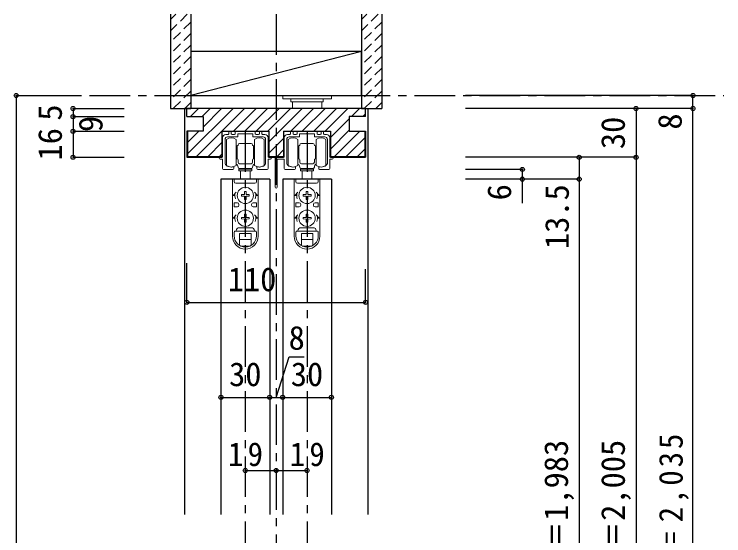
# Model space of a CAD drawing. Units: millimetres, scale not verified. Extents: x -973 to 977, y -718 to 696.
# Drawn here: x -710.2 to -273.5, y -323.4 to -2.5 of the extents above; entities that cross this region are included whole.
import ezdxf
from ezdxf.enums import TextEntityAlignment as Align

# ---------------------------------------------------------------- set-up
doc = ezdxf.new("R2010")
doc.units = ezdxf.units.MM
doc.header["$LTSCALE"] = 5
doc.header["$PDMODE"] = 32
doc.header["$PDSIZE"] = 2.5
doc.linetypes.add('CHAIN1', pattern=[8, 5, -1, 1, -1])
doc.linetypes.add('DASHED1', pattern=[1.8, 1.2, -0.6])
for name, color, linetype in [('0-1_通り芯', 4, 'CHAIN1'), ('0-2_柱', 7, 'Continuous'), ('0-3_仕上げ', 2, 'Continuous'), ('0-4_枠', 3, 'Continuous'), ('0-6_扉', 6, 'Continuous'), ('0-B_寸法', 7, 'Continuous'), ('0-C_ハッチ', 4, 'Continuous')]:
    doc.layers.add(name, color=color, linetype=linetype)
doc.layers.add('0-7_金物', color=7, linetype='Continuous', lineweight=18)
doc.styles.add('ＭＳ ゴシック', font='')
doc.styles.get('ＭＳ ゴシック').set_extended_font_data('MS Gothic')

# ---------------------------------------------------------------- blocks, each defined once
blk = doc.blocks.new('戸車(上吊)')
at = {"layer": '0-7_金物'}
for p, q in [((-11.601, 12.792), (-11.601, 28.792)), ((-5.601, 28.792), (-5.601, 20.792)), ((-3.501, 26.292), (-0.001, 26.292)), ((3.499, 26.292), (-0.001, 26.292)), ((5.599, 28.792), (5.599, 20.792)), ((11.599, 12.792), (11.599, 28.792)), ((-5.601, 24.792), (-5.301, 24.792)), ((-5.601, 23.292), (-5.101, 23.292)), ((-5.101, 24.592), (-5.301, 24.792)), ((-5.301, 23.292), (-5.101, 23.492)), ((-5.101, 24.792), (-5.101, 20.792)), ((-5.001, 24.792), (-5.101, 24.792)), ((4.999, 24.792), (5.099, 24.792)), ((5.099, 24.792), (5.099, 20.792)), ((5.099, 24.592), (5.299, 24.792)), ((5.299, 23.292), (5.099, 23.492)), ((5.599, 23.292), (5.099, 23.292)), ((5.599, 24.792), (5.299, 24.792)), ((-5.601, 20.792), (-5.601, 12.792)), ((-5.601, 18.292), (-5.101, 18.292)), ((-5.101, 18.092), (-5.301, 18.292)), ((-5.101, 16.792), (-5.101, 20.792)), ((5.099, 16.792), (5.099, 20.792)), ((5.099, 18.092), (5.299, 18.292)), ((5.599, 18.292), (5.099, 18.292)), ((5.599, 20.792), (5.599, 12.792)), ((-5.601, 16.792), (-5.301, 16.792)), ((-5.101, 16.992), (-5.301, 16.792)), ((-5.001, 16.792), (-5.101, 16.792)), ((-4.501, 14.792), (-4.501, 16.292)), ((-3.501, 13.792), (-0.001, 13.792)), ((3.499, 13.792), (-0.001, 13.792)), ((4.499, 14.792), (4.499, 16.292)), ((4.999, 16.792), (5.099, 16.792)), ((5.099, 16.992), (5.299, 16.792)), ((5.599, 16.792), (5.299, 16.792)), ((-4.001, 10.492), (-4.001, 9.492)), ((3.999, 10.492), (-4.001, 10.492)), ((-4.001, 9.492), (3.999, 9.492)), ((-0.001, 10.792), (-3.501, 10.792)), ((-3.001, 10.792), (-3.001, 10.492)), ((-3.001, 4.292), (-3.001, 9.492)), ((-0.001, 10.792), (3.499, 10.792)), ((2.999, 10.792), (2.999, 10.492)), ((2.999, 9.492), (2.999, 4.292)), ((3.999, 10.492), (3.999, 9.492)), ((-7.9, 4.292), (-7.9, -30.608)), ((-7.857, 4.292), (7.943, 4.292)), ((-6.9, 4.292), (-6.9, 2.792)), ((-5.9, 1.792), (5.9, 1.792)), ((6.9, 4.292), (6.9, 2.792)), ((7.9, 4.292), (7.9, -30.608)), ((-5.657, -3.708), (-7.5, -5.708)), ((-0.52, -5.188), (-0.486, -3.258)), ((0.486, -3.258), (-0.486, -3.258)), ((0.52, -5.188), (0.486, -3.258)), ((5.657, -3.708), (7.5, -5.708)), ((-6.4, -5.708), (-7.5, -5.708)), ((-0.52, -5.188), (-2.45, -5.222)), ((-2.45, -5.222), (-2.45, -6.194)), ((-0.52, -6.227), (-2.45, -6.194)), ((-0.52, -6.227), (-0.486, -8.158)), ((-0.486, -8.158), (0.486, -8.158)), ((0.52, -6.227), (0.486, -8.158)), ((0.52, -5.188), (2.45, -5.222)), ((0.52, -6.227), (2.45, -6.194)), ((2.45, -6.194), (2.45, -5.222)), ((6.4, -5.708), (7.5, -5.708)), ((-6.9, -10.208), (-6.9, -12.708)), ((-4.9, -10.208), (-6.9, -10.208)), ((-4.9, -12.708), (-6.9, -12.708)), ((-3.9, -11.208), (-3.9, -11.708)), ((3.9, -11.208), (3.9, -11.708)), ((4.9, -10.208), (6.9, -10.208)), ((4.9, -12.708), (6.9, -12.708)), ((6.9, -10.208), (6.9, -12.708)), ((-0.52, -19.188), (-0.486, -17.258)), ((0.486, -17.258), (-0.486, -17.258)), ((0.52, -19.188), (0.486, -17.258)), ((-5.657, -17.708), (-7.5, -19.708)), ((-6.4, -19.708), (-7.5, -19.708)), ((-0.52, -19.188), (-2.45, -19.222)), ((-2.45, -19.222), (-2.45, -20.194)), ((-0.52, -20.227), (-2.45, -20.194)), ((-0.52, -20.227), (-0.486, -22.158)), ((0.52, -20.227), (0.486, -22.158)), ((0.52, -19.188), (2.45, -19.222)), ((0.52, -20.227), (2.45, -20.194)), ((2.45, -20.194), (2.45, -19.222)), ((5.657, -17.708), (7.5, -19.708)), ((6.4, -19.708), (7.5, -19.708)), ((-4.4, -25.708), (4.4, -25.708)), ((-0.486, -22.158), (0.486, -22.158)), ((-6.9, -30.608), (-6.9, -28.208)), ((-6.4, -27.708), (6.4, -27.708)), ((-3.5, -29.208), (3.5, -29.208)), ((-3.5, -36.554), (-3.5, -29.208)), ((3.5, -36.554), (3.5, -29.208)), ((6.9, -30.608), (6.9, -28.208)), ((-3.5, -32.708), (3.5, -32.708)), ((-3.028, -36.808), (3.028, -36.808))]:
    blk.add_line(p, q, dxfattribs=at)
for centre in [(0, -5.708), (0, -19.708)]:
    blk.add_circle(centre, 5, dxfattribs=at)
for centre, radius, start, end in [((-8.601, 24.792), 5, 53.1301, 126.8699), ((-3.501, 25.292), 1, 90, 180), ((3.499, 25.292), 1, 0, 90), ((8.599, 24.792), 5, 53.1301, 126.8699), ((-5.001, 25.292), 0.5, 270, 0), ((4.999, 25.292), 0.5, 180, 270), ((-6.501, 11.792), 2, 0, 63.25632), ((-5.001, 16.292), 0.5, 0, 90), ((-3.501, 14.792), 1, 180, 270), ((3.499, 14.792), 1, 270, 0), ((4.999, 16.292), 0.5, 90, 180), ((6.499, 11.792), 2, 116.74368, 180), ((-8.601, 16.792), 5, 233.1301, 306.8699), ((-3.501, 11.792), 1, 180, 270), ((3.499, 11.792), 1, 270, 0), ((8.599, 16.792), 5, 233.1301, 306.8699), ((-5.9, 2.792), 1, 180, 270), ((5.9, 2.792), 1, 270, 0), ((0, -5.708), 6.4, 167.82427, 198.20996), ((0, -5.708), 6.4, 341.79004, 12.17573), ((-4.9, -11.208), 1, 0, 90), ((-4.9, -11.708), 1, 270, 0), ((4.9, -11.208), 1, 90, 180), ((4.9, -11.708), 1, 180, 270), ((0, -19.708), 6.4, 167.82427, 198.20996), ((0, -19.708), 6.4, 341.79004, 12.17573), ((-4.4, -26.708), 1, 90, 180), ((4.4, -26.708), 1, 0, 90), ((-6.4, -28.208), 0.5, 90, 180), ((-6.4, -26.708), 1, 270, 0), ((6.4, -26.708), 1, 180, 270), ((6.4, -28.208), 0.5, 0, 90), ((0, -30.808), 7.9, 180, 0), ((0, -30.608), 6.9, 180, 0)]:
    blk.add_arc(centre, radius, start, end, dxfattribs=at)
blk = doc.blocks.new('レール金具(全般)')
at = {"layer": '0-7_金物'}
for p, q in [((-9.15, 8.888), (-9.65, 8.888)), ((5.65, 8.888), (-5.65, 8.888)), ((9.65, 8.888), (9.15, 8.888)), ((-10.65, 6.888), (-12, 6.888)), ((-11, 5.388), (-4.95, 5.388)), ((-10.15, 8.388), (-10.15, 7.388)), ((-8.65, 7.388), (-8.65, 8.388)), ((-6.65, 6.888), (-8.15, 6.888)), ((-6.15, 8.388), (-6.15, 7.388)), ((-4.65, 5.688), (-4.65, 7.088)), ((4.65, 7.088), (4.65, 5.688)), ((4.95, 5.388), (11, 5.388)), ((6.15, 7.388), (6.15, 8.388)), ((8.15, 6.888), (6.65, 6.888)), ((8.65, 8.388), (8.65, 7.388)), ((10.15, 7.388), (10.15, 8.388)), ((12, 6.888), (10.65, 6.888)), ((-12.5, -10.898), (-12.5, 3.888)), ((12.5, 3.888), (12.5, -10.898)), ((-13.5, -14.612), (-7.65, -14.612)), ((-7.15, -14.112), (-7.15, -13.224)), ((7.15, -13.224), (7.15, -14.112)), ((7.65, -14.612), (13.5, -14.612))]:
    blk.add_line(p, q, dxfattribs=at)
for points in [[(-14, 4.888), (-14, -7.112), (-15.4, -7.112)], [(-4.35, 7.388), (-0.3, 7.388), (0, 7.688), (0.3, 7.388), (4.35, 7.388)], [(15.4, -7.112), (14, -7.112), (14, 4.888)], [(-15.4, -8.312), (-14, -8.312), (-14, -14.112)], [(14, -14.112), (14, -8.312), (15.4, -8.312)]]:
    blk.add_lwpolyline(points, dxfattribs=at)
for centre, radius, start, end in [((-9.65, 8.388), 0.5, 90, 180), ((-9.15, 8.388), 0.5, 0, 90), ((-5.65, 8.388), 0.5, 90, 180), ((5.65, 8.388), 0.5, 360, 90), ((9.15, 8.388), 0.5, 90, 180), ((9.65, 8.388), 0.5, 360, 90), ((-12, 4.888), 2, 90, 180), ((-11, 3.888), 1.5, 90, 180), ((-10.65, 7.388), 0.5, 270, 0), ((-8.15, 7.388), 0.5, 180, 270), ((-6.65, 7.388), 0.5, 270, 0), ((-4.95, 5.688), 0.3, 270, 360), ((-4.35, 7.088), 0.3, 90, 180), ((4.35, 7.088), 0.3, 360, 90), ((4.95, 5.688), 0.3, 180, 270), ((6.65, 7.388), 0.5, 180, 270), ((8.15, 7.388), 0.5, 270, 360), ((10.65, 7.388), 0.5, 180, 270), ((11, 3.888), 1.5, 0, 90), ((12, 4.888), 2, 0, 90), ((-15.4, -7.712), 0.6, 90, 270), ((15.4, -7.712), 0.6, 270, 90), ((-12.2, -10.898), 0.3, 180, 192.08406), ((-10.538, -10.542), 2, 192.08406, 228.89829), ((-8.771, -8.112), 5, 231.94944, 269.54933), ((-8.85, -8.112), 5, 270.45826, 285.31651), ((-7.45, -13.224), 0.3, 360, 105.31651), ((7.45, -13.224), 0.3, 74.68349, 180), ((8.85, -8.112), 5, 254.68349, 269.54174), ((8.771, -8.112), 5, 270.45067, 308.05056), ((10.538, -10.542), 2, 311.10171, 347.91594), ((12.2, -10.898), 0.3, 347.91594, 0), ((-13.5, -14.112), 0.5, 180, 270), ((-7.65, -14.112), 0.5, 270, 0), ((7.65, -14.112), 0.5, 180, 270), ((13.5, -14.112), 0.5, 270, 0)]:
    blk.add_arc(centre, radius, start, end, dxfattribs=at)
blk = doc.blocks.new('レール金物(幕板付)')
at = {"layer": '0-7_金物'}
for p, q in [((-11.242, 8.347), (-11.242, 9.347)), ((-10.742, 9.847), (-10.242, 9.847)), ((-9.742, 9.347), (-9.742, 8.347)), ((-7.242, 8.347), (-7.242, 9.347)), ((-6.742, 9.847), (4.558, 9.847)), ((5.058, 9.347), (5.058, 8.347)), ((7.558, 8.347), (7.558, 9.347)), ((8.058, 9.847), (8.558, 9.847)), ((9.058, 9.347), (9.058, 8.347)), ((-13.592, 4.847), (-13.592, -9.939)), ((-13.092, 7.847), (-11.742, 7.847)), ((-6.042, 6.347), (-12.092, 6.347)), ((-9.242, 7.847), (-7.742, 7.847)), ((-5.742, 8.047), (-5.742, 6.647)), ((3.558, 6.647), (3.558, 8.047)), ((9.908, 6.347), (3.858, 6.347)), ((5.558, 7.847), (7.058, 7.847)), ((9.558, 7.847), (10.908, 7.847)), ((11.408, -9.939), (11.408, 4.847)), ((17.308, -24.553), (17.308, -7.553)), ((18.508, -6.353), (18.508, -24.553)), ((-8.242, -12.265), (-8.242, -13.153)), ((6.058, -13.153), (6.058, -12.265)), ((6.437, -11.975), (7.679, -12.153)), ((-8.742, -13.653), (-14.592, -13.653)), ((12.408, -13.653), (6.558, -13.653))]:
    blk.add_line(p, q, dxfattribs=at)
for points in [[(-16.492, -6.153), (-15.092, -6.153), (-15.092, 5.847)], [(3.258, 8.347), (-0.792, 8.347), (-1.092, 8.647), (-1.392, 8.347), (-5.442, 8.347)], [(12.908, 5.847), (12.908, -6.153), (18.308, -6.153)], [(-15.092, -13.153), (-15.092, -7.353), (-16.492, -7.353)], [(17.108, -7.353), (12.908, -7.353), (12.908, -13.153)]]:
    blk.add_lwpolyline(points, dxfattribs=at)
for centre, radius, start, end in [((-10.742, 9.347), 0.5, 90, 180), ((-10.242, 9.347), 0.5, 0, 90), ((-6.742, 9.347), 0.5, 90, 180), ((4.558, 9.347), 0.5, 360, 90), ((8.058, 9.347), 0.5, 90, 180), ((8.558, 9.347), 0.5, 360, 90), ((-13.092, 5.847), 2, 90, 180), ((-12.092, 4.847), 1.5, 90, 180), ((-11.742, 8.347), 0.5, 270, 0), ((-9.242, 8.347), 0.5, 180, 270), ((-7.742, 8.347), 0.5, 270, 0), ((-6.042, 6.647), 0.3, 270, 360), ((-5.442, 8.047), 0.3, 90, 180), ((3.258, 8.047), 0.3, 360, 90), ((3.858, 6.647), 0.3, 180, 270), ((5.558, 8.347), 0.5, 180, 270), ((7.058, 8.347), 0.5, 270, 360), ((9.558, 8.347), 0.5, 180, 270), ((9.908, 4.847), 1.5, 0, 90), ((10.908, 5.847), 2, 0, 90), ((-16.492, -6.753), 0.6, 90, 270), ((17.108, -7.553), 0.2, 360, 90), ((18.308, -6.353), 0.2, 0, 90), ((-13.292, -9.939), 0.3, 180, 192.08406), ((-11.63, -9.583), 2, 192.08406, 228.89829), ((-9.863, -7.153), 5, 231.94944, 270), ((-9.95, -7.112), 5.042, 270.99736, 285.28454), ((-8.542, -12.265), 0.3, 360, 105.31651), ((6.358, -12.265), 0.3, 74.68349, 180), ((7.679, -7.153), 5, 270, 308.05056), ((9.446, -9.583), 2, 311.10171, 347.91594), ((11.108, -9.939), 0.3, 347.91594, 0), ((-14.592, -13.153), 0.5, 180, 270), ((-8.742, -13.153), 0.5, 270, 0), ((6.558, -13.153), 0.5, 180, 270), ((12.408, -13.153), 0.5, 270, 360), ((17.908, -24.553), 0.6, 180, 0)]:
    blk.add_arc(centre, radius, start, end, dxfattribs=at)

msp = doc.modelspace()

# ---------------------------------------------------------------- linework, layer by layer
at = {"layer": '0-1_通り芯'}
for p, q in [((-548.996, -2.5), (-548.996, -591.579)), ((-703.861, -52.5), (-273.496, -52.5)), ((-567.996, -74.5), (-567.996, -555.5)), ((-529.996, -74.5), (-529.996, -555.5))]:
    msp.add_line(p, q, dxfattribs=at)
at = {"layer": '0-2_柱'}
msp.add_line((-496.496, -25.5), (-601.496, -52.5), dxfattribs=at)
msp.add_lwpolyline([(-601.496, -52.5), (-496.496, -52.5), (-496.496, -25.5), (-601.496, -25.5)], close=True, dxfattribs=at)
at = {"layer": '0-3_仕上げ'}
for p, q in [((-613.996, -2.5), (-613.996, -60.5)), ((-601.496, -2.5), (-601.496, -60.5)), ((-496.496, -2.5), (-496.496, -60.5)), ((-483.996, -2.5), (-483.996, -60.5)), ((-613.996, -60.5), (-601.496, -60.5)), ((-496.496, -60.5), (-483.996, -60.5))]:
    msp.add_line(p, q, dxfattribs=at)
at = {"layer": '0-4_枠', "color": 4}
for p, q in [((-603.996, -60.5), (-605.496, -60.5)), ((-605.496, -60.5), (-605.496, -310.356)), ((-493.996, -60.5), (-492.496, -60.5)), ((-492.496, -60.5), (-492.496, -310.356))]:
    msp.add_line(p, q, dxfattribs=at)
at = {"layer": '0-4_枠'}
for p, q in [((-603.996, -65.5), (-603.996, -60.5)), ((-493.996, -60.5), (-603.996, -60.5)), ((-493.996, -65.5), (-493.996, -60.5)), ((-603.996, -65.5), (-593.996, -65.5)), ((-593.996, -65.5), (-593.996, -74.5)), ((-503.996, -65.5), (-503.996, -74.5)), ((-493.996, -65.5), (-503.996, -65.5)), ((-603.996, -74.5), (-603.996, -90.5)), ((-593.996, -74.5), (-603.996, -74.5)), ((-603.496, -74.5), (-603.496, -90)), ((-582.396, -74.5), (-553.596, -74.5)), ((-582.396, -74.5), (-582.396, -90.5)), ((-553.596, -74.5), (-553.596, -90.5)), ((-544.396, -74.5), (-515.596, -74.5)), ((-544.396, -74.5), (-544.396, -90.5)), ((-515.596, -74.5), (-515.596, -90.5)), ((-503.996, -74.5), (-493.996, -74.5)), ((-494.496, -74.5), (-494.496, -90)), ((-493.996, -74.5), (-493.996, -90.5)), ((-603.996, -90.5), (-582.396, -90.5)), ((-603.496, -90), (-582.396, -90)), ((-553.596, -90), (-544.396, -90)), ((-553.596, -90.5), (-544.396, -90.5)), ((-515.596, -90), (-494.496, -90)), ((-515.596, -90.5), (-493.996, -90.5))]:
    msp.add_line(p, q, dxfattribs=at)
at = {"layer": '0-6_扉'}
for p, q in [((-552.996, -104), (-582.996, -104)), ((-582.996, -104), (-582.996, -310.356)), ((-552.996, -104), (-552.996, -310.356)), ((-514.996, -104), (-544.996, -104)), ((-544.996, -104), (-544.996, -310.356)), ((-514.996, -104), (-514.996, -310.356))]:
    msp.add_line(p, q, dxfattribs=at)
at = {"layer": '0-7_金物'}
for p, q in [((-544.996, -52.5), (-544.996, -54.5)), ((-544.996, -54.5), (-514.996, -54.5)), ((-538.996, -56.5), (-538.996, -60.5)), ((-520.996, -60.5), (-520.996, -56.5)), ((-519.996, -54.5), (-519.996, -56.5)), ((-514.996, -52.5), (-514.996, -54.5))]:
    msp.add_line(p, q, dxfattribs=at)
msp.add_lwpolyline([(-539.996, -54.5), (-539.996, -56.5), (-519.996, -56.5)], dxfattribs=at)
at = {"layer": '0-B_寸法', "color": 4}
for p, q in [((-708.996, -52.5), (-673.996, -52.5)), ((-708.996, -52.5), (-708.996, -567.5)), ((-292.496, -52.5), (-432.496, -52.5)), ((-292.496, -60.5), (-292.496, -52.5)), ((-673.996, -60.5), (-642.496, -60.5)), ((-673.996, -60.5), (-673.996, -65.5)), ((-292.496, -60.5), (-432.496, -60.5)), ((-327.496, -60.5), (-327.496, -555.5)), ((-292.496, -567.5), (-292.496, -60.5)), ((-673.996, -65.5), (-642.496, -65.5)), ((-673.996, -65.5), (-673.996, -74.5)), ((-673.996, -74.5), (-642.496, -74.5)), ((-673.996, -74.5), (-673.996, -90.5)), ((-673.996, -90.5), (-642.496, -90.5)), ((-327.496, -90.5), (-432.496, -90.5)), ((-362.496, -90.5), (-362.496, -555.5)), ((-397.496, -98), (-432.496, -98)), ((-397.496, -118.737), (-397.496, -98)), ((-362.496, -104), (-432.496, -104)), ((-603.996, -179.804), (-603.996, -155.746)), ((-493.996, -179.804), (-493.996, -159.246)), ((-603.996, -179.804), (-493.996, -179.804)), ((-582.996, -238.21), (-514.996, -238.21)), ((-567.996, -283.21), (-548.996, -283.21)), ((-548.996, -283.21), (-529.996, -283.21))]:
    msp.add_line(p, q, dxfattribs=at)
msp.add_lwpolyline([(-548.996, -238.21), (-540.946, -213.315), (-531.742, -213.315)], dxfattribs=at)
at = {"layer": '0-B_寸法'}
for p in [(-708.996, -52.5), (-292.496, -52.5), (-673.996, -60.5), (-327.496, -60.5), (-292.496, -60.5), (-673.996, -65.5), (-673.996, -74.5), (-673.996, -90.5), (-362.496, -90.5), (-327.496, -90.5), (-397.496, -98), (-397.496, -104), (-362.496, -104), (-603.996, -179.804), (-493.996, -179.804), (-582.996, -238.21), (-552.996, -238.21), (-544.996, -238.21), (-514.996, -238.21), (-567.996, -283.21), (-548.996, -283.21), (-529.996, -283.21)]:
    msp.add_point(p, dxfattribs=at)
at = {"layer": '0-C_ハッチ', "linetype": 'DASHED1'}
for p, q in [((-610.784, -2.5), (-613.996, -5.711)), ((-603.713, -2.5), (-613.996, -12.782)), ((-493.284, -2.5), (-496.496, -5.711)), ((-486.213, -2.5), (-496.496, -12.782)), ((-601.496, -7.353), (-613.996, -19.853)), ((-483.996, -7.353), (-496.496, -19.853)), ((-601.496, -14.424), (-613.996, -26.924)), ((-483.996, -14.424), (-496.496, -26.924)), ((-601.496, -21.495), (-613.996, -33.995)), ((-483.996, -21.495), (-496.496, -33.995)), ((-601.496, -28.566), (-613.996, -41.066)), ((-483.996, -28.566), (-496.496, -41.066)), ((-601.496, -35.637), (-613.996, -48.137)), ((-483.996, -35.637), (-496.496, -48.137)), ((-601.496, -42.709), (-613.996, -55.209)), ((-483.996, -42.709), (-496.496, -55.209)), ((-601.496, -49.78), (-612.216, -60.5)), ((-483.996, -49.78), (-494.716, -60.5)), ((-601.496, -56.851), (-605.145, -60.5)), ((-483.996, -56.851), (-487.645, -60.5))]:
    msp.add_line(p, q, dxfattribs=at)
at = {"layer": '0-C_ハッチ'}
for p, q in [((-603.496, -88.487), (-575.509, -60.5)), ((-601.722, -65.5), (-596.722, -60.5)), ((-597.938, -90), (-568.438, -60.5)), ((-594.651, -65.5), (-589.651, -60.5)), ((-593.996, -71.916), (-582.58, -60.5)), ((-575.367, -74.5), (-561.367, -60.5)), ((-568.296, -74.5), (-554.296, -60.5)), ((-561.224, -74.5), (-547.224, -60.5)), ((-554.153, -74.5), (-540.153, -60.5)), ((-553.596, -81.013), (-533.082, -60.5)), ((-540.011, -74.5), (-526.011, -60.5)), ((-532.94, -74.5), (-518.94, -60.5)), ((-525.869, -74.5), (-511.869, -60.5)), ((-518.798, -74.5), (-504.798, -60.5)), ((-502.727, -65.5), (-497.727, -60.5)), ((-493.996, -60.703), (-494.198, -60.5)), ((-495.656, -65.5), (-493.996, -63.84)), ((-515.596, -78.369), (-503.996, -66.769)), ((-515.596, -85.44), (-503.996, -73.84)), ((-603.496, -81.416), (-596.58, -74.5)), ((-513.085, -90), (-497.585, -74.5)), ((-506.014, -90), (-494.496, -78.482)), ((-590.867, -90), (-582.396, -81.529)), ((-553.596, -88.084), (-544.396, -78.884)), ((-548.44, -90), (-544.396, -85.955)), ((-498.943, -90), (-494.496, -85.553)), ((-583.796, -90), (-582.396, -88.6))]:
    msp.add_line(p, q, dxfattribs=at)

# ---------------------------------------------------------------- block references
at = {"layer": '0-7_金物'}
for name, p in [('レール金具(全般)', (-567.996, -83.388)), ('戸車(上吊)', (-567.995, -108.292)), ('戸車(上吊)', (-529.995, -108.292))]:
    msp.add_blockref(name, p, dxfattribs=at)
at = {"layer": '0-7_金物', "xscale": -1}
msp.add_blockref('レール金物(幕板付)', (-531.087, -84.347), dxfattribs=at)

# ---------------------------------------------------------------- texts
at = {"layer": '0-B_寸法', "style": 'ＭＳ ゴシック'}
for s, p in [('5', (-676.496, -68)), ('8', (-294.996, -73.5)), ('9', (-651.496, -75)), ('30', (-329.996, -85.5)), ('16', (-676.496, -92.5)), ('6', (-399.996, -117.037)), ('13.5', (-364.496, -147)), ('ＤＨ＝1,983', (-364.996, -374.167)), ('枠内＝2,005', (-329.996, -374.167))]:
    msp.add_text(s, height=14.66, rotation=90, dxfattribs=at).set_placement(p, align=Align.BOTTOM_LEFT)
for s, p in [('110', (-578.811, -177.304)), ('8', (-541.344, -213.315)), ('30', (-577.996, -235.71)), ('30', (-539.996, -235.71))]:
    msp.add_text(s, height=14.66, dxfattribs=at).set_placement(p, align=Align.BOTTOM_LEFT)
at = {"layer": '0-B_寸法', "insert": (-294.996, -382.917), "char_height": 14.66, "attachment_point": 7, "rotation": 90, "style": 'ＭＳ ゴシック'}
msp.add_mtext('\\T1.19;\\W0.95;枠外＝2,035', dxfattribs=at)
at = {"layer": '0-B_寸法', "char_height": 14.66, "attachment_point": 7, "style": 'ＭＳ ゴシック'}
for insert in [(-578.621, -280.71), (-540.621, -280.71)]:
    msp.add_mtext('\\T1.27;\\W0.95;19', dxfattribs=dict(at, insert=insert))

doc.saveas('drawing.dxf')
